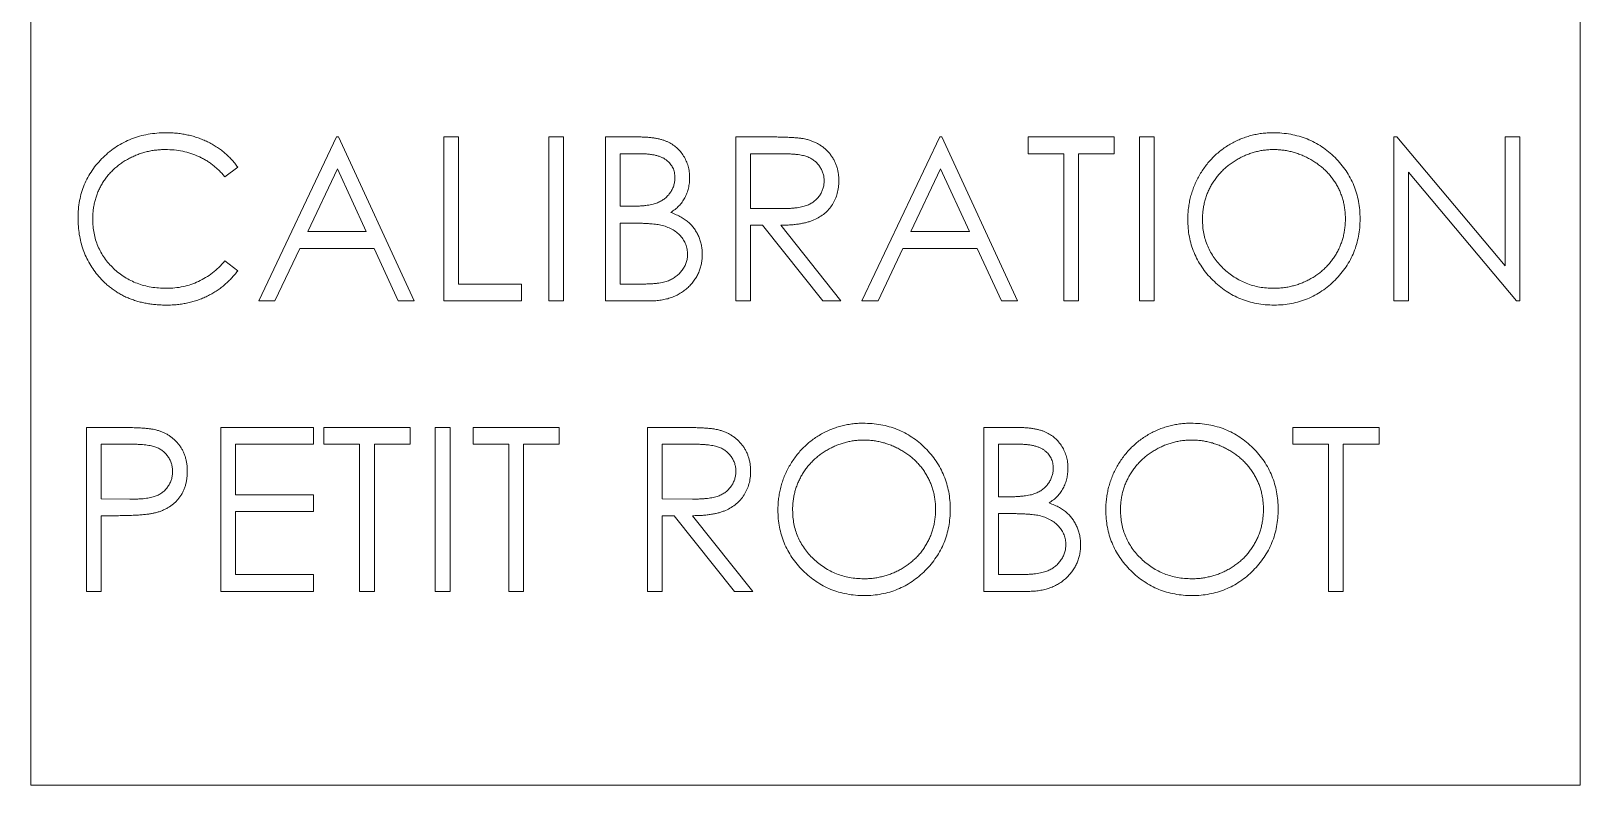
# Model space of a CAD drawing. Header units: millimetres. Extents: x 0 to 90, y -7.7 to 87.3.
# Drawn here: x 0 to 90, y -7.7 to 36.1 of the extents above; entities that cross this region are included whole.
import ezdxf

# ---------------------------------------------------------------- set-up
doc = ezdxf.new("R2010")
doc.units = ezdxf.units.MM

msp = doc.modelspace()

# ---------------------------------------------------------------- linework, layer by layer
at = {"color": 7, "linetype": 'Continuous', "lineweight": 15}
for p, q in [((90, -7.67), (90, 87.33)), ((0, 52.33), (0, -7.67)), ((13.235, 20.455), (17.753, 29.98)), ((17.753, 29.98), (17.875, 29.98)), ((17.875, 29.98), (22.271, 20.455)), ((23.981, 20.455), (23.981, 29.98)), ((23.981, 29.98), (24.836, 29.98)), ((24.836, 29.98), (24.836, 21.432)), ((30.087, 29.98), (30.941, 29.98)), ((30.087, 20.455), (30.087, 29.98)), ((30.941, 29.98), (30.941, 20.455)), ((33.384, 29.98), (35.242, 29.98)), ((33.384, 20.455), (33.384, 29.98)), ((40.955, 29.98), (42.861, 29.98)), ((40.955, 20.455), (40.955, 29.98)), ((48.282, 20.455), (52.8, 29.98)), ((52.8, 29.98), (52.922, 29.98)), ((52.922, 29.98), (57.318, 20.455)), ((57.929, 29.98), (62.936, 29.98)), ((57.929, 29.003), (57.929, 29.98)), ((62.936, 29.98), (62.936, 29.003)), ((64.401, 29.98), (65.256, 29.98)), ((64.401, 20.455), (64.401, 29.98)), ((65.256, 29.98), (65.256, 20.455)), ((79.177, 29.98), (79.356, 29.98)), ((79.177, 20.455), (79.177, 29.98)), ((79.356, 29.98), (85.649, 22.483)), ((85.649, 29.98), (86.504, 29.98)), ((85.649, 22.483), (85.649, 29.98)), ((86.504, 29.98), (86.504, 20.455)), ((34.238, 29.003), (34.238, 25.95)), ((35.399, 29.003), (34.238, 29.003)), ((41.81, 29.003), (41.81, 25.828)), ((43.596, 29.003), (41.81, 29.003)), ((60.005, 29.003), (57.929, 29.003)), ((60.005, 20.455), (60.005, 29.003)), ((60.86, 29.003), (60.86, 20.455)), ((62.936, 29.003), (60.86, 29.003)), ((12.013, 28.232), (11.266, 27.66)), ((17.804, 28.123), (16.08, 24.485)), ((19.483, 24.485), (17.804, 28.123)), ((52.852, 28.123), (51.127, 24.485)), ((54.531, 24.485), (52.852, 28.123)), ((86.309, 20.455), (80.032, 27.935)), ((80.032, 27.935), (80.032, 20.455)), ((34.238, 25.95), (34.813, 25.95)), ((41.81, 25.828), (43.554, 25.815)), ((16.08, 24.485), (19.483, 24.485)), ((34.238, 24.973), (34.238, 21.432)), ((34.805, 24.973), (34.238, 24.973)), ((41.81, 24.851), (41.81, 20.455)), ((42.504, 24.851), (41.81, 24.851)), ((46.004, 20.455), (42.504, 24.851)), ((43.561, 24.851), (47.061, 20.455)), ((51.127, 24.485), (54.531, 24.485)), ((15.616, 23.508), (14.168, 20.455)), ((19.934, 23.508), (15.616, 23.508)), ((21.342, 20.455), (19.934, 23.508)), ((50.663, 23.508), (49.215, 20.455)), ((54.981, 23.508), (50.663, 23.508)), ((56.389, 20.455), (54.981, 23.508)), ((11.266, 22.775), (12.013, 22.209)), ((24.836, 21.432), (28.499, 21.432)), ((28.499, 21.432), (28.499, 20.455)), ((34.238, 21.432), (35.456, 21.432)), ((14.168, 20.455), (13.235, 20.455)), ((22.271, 20.455), (21.342, 20.455)), ((28.499, 20.455), (23.981, 20.455)), ((30.941, 20.455), (30.087, 20.455)), ((35.96, 20.455), (33.384, 20.455)), ((41.81, 20.455), (40.955, 20.455)), ((47.061, 20.455), (46.004, 20.455)), ((49.215, 20.455), (48.282, 20.455)), ((57.318, 20.455), (56.389, 20.455)), ((60.86, 20.455), (60.005, 20.455)), ((65.256, 20.455), (64.401, 20.455)), ((80.032, 20.455), (79.177, 20.455)), ((86.504, 20.455), (86.309, 20.455)), ((3.221, 13.105), (5.089, 13.105)), ((3.221, 3.58), (3.221, 13.105)), ((11.037, 13.105), (16.41, 13.105)), ((11.037, 3.58), (11.037, 13.105)), ((16.41, 13.105), (16.41, 12.128)), ((17.02, 13.105), (22.027, 13.105)), ((17.02, 12.128), (17.02, 13.105)), ((22.027, 13.105), (22.027, 12.128)), ((23.492, 13.105), (24.347, 13.105)), ((23.492, 3.58), (23.492, 13.105)), ((24.347, 13.105), (24.347, 3.58)), ((25.69, 13.105), (30.697, 13.105)), ((25.69, 12.128), (25.69, 13.105)), ((30.697, 13.105), (30.697, 12.128)), ((35.826, 13.105), (37.732, 13.105)), ((35.826, 3.58), (35.826, 13.105)), ((55.364, 13.105), (57.223, 13.105)), ((55.364, 3.58), (55.364, 13.105)), ((73.315, 13.105), (78.322, 13.105)), ((73.315, 12.128), (73.315, 13.105)), ((78.322, 13.105), (78.322, 12.128)), ((4.076, 12.128), (4.076, 8.953)), ((5.818, 12.128), (4.076, 12.128)), ((11.891, 12.128), (11.891, 9.197)), ((16.41, 12.128), (11.891, 12.128)), ((19.096, 12.128), (17.02, 12.128)), ((19.096, 3.58), (19.096, 12.128)), ((19.951, 12.128), (19.951, 3.58)), ((22.027, 12.128), (19.951, 12.128)), ((27.766, 12.128), (25.69, 12.128)), ((27.766, 3.58), (27.766, 12.128)), ((28.621, 12.128), (28.621, 3.58)), ((30.697, 12.128), (28.621, 12.128)), ((38.467, 12.128), (36.681, 12.128)), ((36.681, 12.128), (36.681, 8.953)), ((57.379, 12.128), (56.219, 12.128)), ((56.219, 12.128), (56.219, 9.075)), ((75.391, 12.128), (73.315, 12.128)), ((75.391, 3.58), (75.391, 12.128)), ((76.246, 12.128), (76.246, 3.58)), ((78.322, 12.128), (76.246, 12.128)), ((11.891, 9.197), (16.41, 9.197)), ((16.41, 9.197), (16.41, 8.22)), ((56.219, 9.075), (56.794, 9.075)), ((4.076, 8.953), (5.744, 8.932)), ((11.891, 8.22), (11.891, 4.557)), ((16.41, 8.22), (11.891, 8.22)), ((36.681, 8.953), (38.425, 8.94)), ((4.076, 7.976), (4.076, 3.58)), ((4.757, 7.976), (4.076, 7.976)), ((36.681, 7.976), (36.681, 3.58)), ((37.375, 7.976), (36.681, 7.976)), ((40.875, 3.58), (37.375, 7.976)), ((38.432, 7.976), (41.932, 3.58)), ((56.219, 8.098), (56.219, 4.557)), ((56.786, 8.098), (56.219, 8.098)), ((11.891, 4.557), (16.41, 4.557)), ((16.41, 4.557), (16.41, 3.58)), ((56.219, 4.557), (57.437, 4.557)), ((4.076, 3.58), (3.221, 3.58)), ((16.41, 3.58), (11.037, 3.58)), ((19.951, 3.58), (19.096, 3.58)), ((24.347, 3.58), (23.492, 3.58)), ((28.621, 3.58), (27.766, 3.58)), ((36.681, 3.58), (35.826, 3.58)), ((41.932, 3.58), (40.875, 3.58)), ((57.94, 3.58), (55.364, 3.58)), ((76.246, 3.58), (75.391, 3.58)), ((0, -7.67), (90, -7.67))]:
    msp.add_line(p, q, dxfattribs=at)
for points, knots in [([(2.733, 25.273), (2.737, 25.444), (2.745, 25.781), (2.816, 26.276), (2.93, 26.75), (3.091, 27.202), (3.296, 27.635), (3.55, 28.046), (3.848, 28.436), (4.189, 28.801), (4.564, 29.135), (4.965, 29.428), (5.391, 29.672), (5.839, 29.876), (6.311, 30.033), (6.807, 30.143), (7.325, 30.211), (7.678, 30.22), (7.858, 30.224)], [0, 0, 0, 0, 0.064558, 0.127014, 0.187955, 0.248014, 0.307748, 0.368235, 0.42947, 0.492743, 0.556258, 0.618217, 0.679655, 0.741246, 0.803415, 0.866815, 0.932328, 1, 1, 1, 1]), ([(7.858, 30.224), (7.967, 30.223), (8.184, 30.22), (8.504, 30.195), (8.816, 30.153), (9.12, 30.095), (9.417, 30.024), (9.705, 29.931), (9.985, 29.825), (10.257, 29.703), (10.518, 29.565), (10.768, 29.414), (11.006, 29.25), (11.234, 29.074), (11.446, 28.883), (11.65, 28.681), (11.839, 28.463), (11.955, 28.309), (12.013, 28.232)], [0, 0, 0, 0, 0.068548, 0.135683, 0.201215, 0.265682, 0.329267, 0.392395, 0.45507, 0.517127, 0.57879, 0.63974, 0.700192, 0.759806, 0.819628, 0.879355, 0.939512, 1, 1, 1, 1]), ([(35.242, 29.98), (35.333, 29.98), (35.509, 29.979), (35.766, 29.964), (36.006, 29.945), (36.23, 29.914), (36.438, 29.876), (36.63, 29.831), (36.805, 29.776), (37.015, 29.689), (37.255, 29.561), (37.514, 29.37), (37.735, 29.138), (37.926, 28.875), (38.078, 28.586), (38.188, 28.278), (38.258, 27.954), (38.265, 27.732), (38.268, 27.62)], [0, 0, 0, 0, 0.062594, 0.121323, 0.17668, 0.228365, 0.276868, 0.321879, 0.364099, 0.403356, 0.477968, 0.550535, 0.623584, 0.698175, 0.773354, 0.847281, 0.922818, 1, 1, 1, 1]), ([(42.861, 29.98), (42.988, 29.98), (43.232, 29.979), (43.582, 29.974), (43.9, 29.961), (44.186, 29.95), (44.44, 29.93), (44.662, 29.91), (44.852, 29.885), (44.967, 29.861), (45.019, 29.85)], [0, 0, 0, 0, 0.1762578, 0.3384344, 0.4848221, 0.6171576, 0.7346984, 0.8373852, 0.9263724, 1, 1, 1, 1]), ([(45.019, 29.85), (45.089, 29.833), (45.227, 29.799), (45.425, 29.727), (45.614, 29.644), (45.793, 29.546), (45.961, 29.433), (46.12, 29.306), (46.27, 29.167), (46.406, 29.012), (46.533, 28.849), (46.641, 28.673), (46.734, 28.489), (46.808, 28.295), (46.867, 28.093), (46.909, 27.881), (46.935, 27.66), (46.937, 27.509), (46.938, 27.433)], [0, 0, 0, 0, 0.064217, 0.127064, 0.188745, 0.249132, 0.309453, 0.369827, 0.43065, 0.492352, 0.554072, 0.61569, 0.676798, 0.738439, 0.801317, 0.865185, 0.931641, 1, 1, 1, 1]), ([(67.21, 25.176), (67.211, 25.289), (67.214, 25.514), (67.249, 25.848), (67.299, 26.177), (67.372, 26.5), (67.466, 26.816), (67.578, 27.126), (67.715, 27.429), (67.869, 27.725), (68.041, 28.009), (68.231, 28.279), (68.433, 28.534), (68.653, 28.77), (68.886, 28.993), (69.135, 29.199), (69.399, 29.391), (69.677, 29.563), (69.965, 29.719), (70.261, 29.853), (70.562, 29.968), (70.87, 30.061), (71.183, 30.135), (71.502, 30.185), (71.826, 30.22), (72.045, 30.223), (72.155, 30.224)], [0, 0, 0, 0, 0.043209, 0.085873, 0.12812, 0.170152, 0.211918, 0.253753, 0.296006, 0.338443, 0.381015, 0.42282, 0.464089, 0.505126, 0.545975, 0.586985, 0.628339, 0.670084, 0.711992, 0.753039, 0.794049, 0.834886, 0.875498, 0.916547, 0.958004, 1, 1, 1, 1]), ([(72.155, 30.224), (72.332, 30.22), (72.678, 30.211), (73.187, 30.144), (73.673, 30.028), (74.14, 29.873), (74.582, 29.666), (75.003, 29.417), (75.402, 29.122), (75.772, 28.783), (76.112, 28.415), (76.41, 28.022), (76.661, 27.606), (76.867, 27.169), (77.028, 26.712), (77.139, 26.233), (77.211, 25.734), (77.219, 25.394), (77.223, 25.221)], [0, 0, 0, 0, 0.06657, 0.130749, 0.193413, 0.254989, 0.316114, 0.377262, 0.439401, 0.502971, 0.566525, 0.628231, 0.689091, 0.749345, 0.81017, 0.87161, 0.934869, 1, 1, 1, 1]), ([(7.804, 29.247), (7.709, 29.246), (7.519, 29.244), (7.237, 29.215), (6.96, 29.175), (6.689, 29.114), (6.423, 29.038), (6.161, 28.947), (5.908, 28.835), (5.658, 28.71), (5.42, 28.57), (5.194, 28.417), (4.981, 28.252), (4.782, 28.076), (4.597, 27.89), (4.426, 27.69), (4.27, 27.478), (4.127, 27.257), (3.998, 27.027), (3.891, 26.787), (3.796, 26.542), (3.72, 26.288), (3.66, 26.028), (3.619, 25.761), (3.591, 25.487), (3.589, 25.302), (3.587, 25.208)], [0, 0, 0, 0, 0.043955, 0.087502, 0.130463, 0.172752, 0.215403, 0.25765, 0.300153, 0.343121, 0.385925, 0.427686, 0.468818, 0.509492, 0.549883, 0.58998, 0.630405, 0.670869, 0.711384, 0.751627, 0.791776, 0.832459, 0.873319, 0.914543, 0.956924, 1, 1, 1, 1]), ([(11.266, 27.66), (11.212, 27.723), (11.106, 27.85), (10.936, 28.027), (10.758, 28.193), (10.573, 28.349), (10.378, 28.489), (10.177, 28.62), (9.967, 28.738), (9.676, 28.881), (9.296, 29.03), (8.818, 29.155), (8.318, 29.234), (7.978, 29.243), (7.804, 29.247)], [0, 0, 0, 0, 0.063163, 0.125475, 0.187121, 0.248294, 0.309295, 0.36985, 0.430973, 0.492456, 0.616148, 0.740844, 0.868183, 1, 1, 1, 1]), ([(37.413, 27.603), (37.412, 27.655), (37.409, 27.759), (37.386, 27.91), (37.347, 28.053), (37.297, 28.188), (37.227, 28.311), (37.144, 28.428), (37.044, 28.534), (36.931, 28.633), (36.8, 28.721), (36.652, 28.798), (36.486, 28.86), (36.303, 28.914), (36.102, 28.952), (35.883, 28.984), (35.647, 29), (35.483, 29.002), (35.399, 29.003)], [0, 0, 0, 0, 0.057003, 0.111818, 0.164402, 0.21587, 0.266841, 0.317479, 0.369902, 0.4234, 0.479718, 0.539241, 0.602431, 0.67103, 0.744485, 0.823454, 0.90874, 1, 1, 1, 1]), ([(46.084, 27.435), (46.08, 27.511), (46.074, 27.663), (46.021, 27.885), (45.931, 28.095), (45.811, 28.291), (45.664, 28.47), (45.492, 28.622), (45.299, 28.748), (45.118, 28.829), (44.957, 28.878), (44.817, 28.913), (44.659, 28.94), (44.482, 28.963), (44.287, 28.982), (44.072, 28.995), (43.84, 29.003), (43.679, 29.003), (43.596, 29.003)], [0, 0, 0, 0, 0.068814, 0.136365, 0.204019, 0.273064, 0.342913, 0.410965, 0.479169, 0.549308, 0.587652, 0.630647, 0.678879, 0.731934, 0.791111, 0.855283, 0.925086, 1, 1, 1, 1]), ([(72.197, 29.247), (72.107, 29.246), (71.927, 29.244), (71.659, 29.215), (71.396, 29.174), (71.135, 29.115), (70.879, 29.035), (70.625, 28.943), (70.376, 28.831), (70.132, 28.704), (69.896, 28.564), (69.672, 28.409), (69.462, 28.243), (69.265, 28.065), (69.081, 27.875), (68.908, 27.675), (68.753, 27.46), (68.61, 27.236), (68.482, 27.003), (68.368, 26.763), (68.275, 26.514), (68.199, 26.259), (68.137, 25.999), (68.097, 25.732), (68.068, 25.458), (68.065, 25.273), (68.064, 25.179)], [0, 0, 0, 0, 0.042023, 0.083645, 0.124984, 0.166247, 0.207702, 0.249631, 0.291742, 0.334743, 0.37746, 0.419556, 0.461044, 0.502096, 0.542891, 0.583801, 0.624864, 0.666225, 0.707399, 0.748557, 0.789655, 0.83074, 0.87207, 0.913993, 0.956498, 1, 1, 1, 1]), ([(76.368, 25.223), (76.367, 25.316), (76.365, 25.499), (76.336, 25.769), (76.295, 26.034), (76.236, 26.292), (76.16, 26.542), (76.066, 26.786), (75.955, 27.023), (75.827, 27.253), (75.684, 27.474), (75.528, 27.685), (75.355, 27.883), (75.172, 28.071), (74.972, 28.247), (74.759, 28.41), (74.533, 28.564), (74.293, 28.704), (74.046, 28.832), (73.793, 28.942), (73.536, 29.036), (73.276, 29.115), (73.011, 29.174), (72.743, 29.215), (72.471, 29.244), (72.289, 29.246), (72.197, 29.247)], [0, 0, 0, 0, 0.042915, 0.08513, 0.126473, 0.167453, 0.207976, 0.248249, 0.28875, 0.32967, 0.370537, 0.411129, 0.451819, 0.492406, 0.533486, 0.575263, 0.617441, 0.660672, 0.70394, 0.746868, 0.789079, 0.831104, 0.873238, 0.915166, 0.957381, 1, 1, 1, 1]), ([(34.813, 25.95), (34.897, 25.951), (35.059, 25.953), (35.294, 25.959), (35.512, 25.976), (35.713, 25.993), (35.896, 26.021), (36.061, 26.053), (36.211, 26.088), (36.384, 26.146), (36.58, 26.233), (36.789, 26.368), (36.974, 26.528), (37.129, 26.713), (37.257, 26.917), (37.345, 27.136), (37.405, 27.365), (37.411, 27.523), (37.413, 27.603)], [0, 0, 0, 0, 0.072301, 0.1397, 0.202289, 0.2606, 0.31319, 0.361739, 0.405706, 0.44554, 0.518832, 0.589778, 0.658867, 0.72843, 0.797283, 0.864815, 0.931364, 1, 1, 1, 1]), ([(38.268, 27.62), (38.265, 27.515), (38.259, 27.308), (38.204, 27.006), (38.116, 26.718), (37.994, 26.446), (37.836, 26.195), (37.649, 25.964), (37.423, 25.763), (37.253, 25.651), (37.167, 25.593)], [0, 0, 0, 0, 0.130569, 0.256581, 0.380552, 0.503623, 0.625739, 0.747549, 0.871766, 1, 1, 1, 1]), ([(43.554, 25.815), (43.635, 25.815), (43.793, 25.815), (44.021, 25.826), (44.234, 25.838), (44.43, 25.857), (44.609, 25.881), (44.772, 25.912), (44.919, 25.947), (45.09, 26.002), (45.282, 26.089), (45.489, 26.216), (45.666, 26.375), (45.816, 26.558), (45.936, 26.758), (46.02, 26.974), (46.074, 27.201), (46.08, 27.356), (46.084, 27.435)], [0, 0, 0, 0, 0.0716681, 0.1389133, 0.2011846, 0.2591244, 0.312255, 0.3606815, 0.4050861, 0.4451017, 0.5187778, 0.5894616, 0.6584622, 0.7272832, 0.7963225, 0.8631749, 0.9309494, 1, 1, 1, 1]), ([(46.938, 27.433), (46.934, 27.306), (46.927, 27.058), (46.854, 26.699), (46.735, 26.364), (46.571, 26.053), (46.362, 25.773), (46.11, 25.527), (45.817, 25.321), (45.543, 25.178), (45.302, 25.087), (45.103, 25.022), (44.886, 24.973), (44.654, 24.928), (44.404, 24.895), (44.138, 24.87), (43.855, 24.855), (43.661, 24.852), (43.561, 24.851)], [0, 0, 0, 0, 0.07878, 0.153721, 0.226714, 0.299191, 0.37119, 0.443006, 0.516689, 0.593217, 0.633873, 0.676989, 0.7229, 0.771959, 0.824211, 0.879379, 0.937948, 1, 1, 1, 1]), ([(3.94, 21.877), (3.844, 21.995), (3.652, 22.231), (3.407, 22.612), (3.197, 23.011), (3.027, 23.428), (2.895, 23.864), (2.803, 24.318), (2.743, 24.789), (2.736, 25.11), (2.733, 25.273)], [0, 0, 0, 0, 0.124329, 0.247156, 0.36878, 0.490734, 0.613614, 0.738958, 0.867311, 1, 1, 1, 1]), ([(3.587, 25.208), (3.591, 25.067), (3.598, 24.791), (3.658, 24.386), (3.749, 23.998), (3.886, 23.63), (4.054, 23.276), (4.267, 22.943), (4.514, 22.627), (4.797, 22.333), (5.109, 22.065), (5.443, 21.829), (5.799, 21.632), (6.173, 21.468), (6.567, 21.342), (6.982, 21.254), (7.416, 21.196), (7.713, 21.191), (7.863, 21.188)], [0, 0, 0, 0, 0.064323, 0.12629, 0.186726, 0.246146, 0.305576, 0.365429, 0.426326, 0.48884, 0.551725, 0.613919, 0.675484, 0.737334, 0.800229, 0.864502, 0.931041, 1, 1, 1, 1]), ([(37.167, 25.593), (37.276, 25.552), (37.483, 25.472), (37.767, 25.332), (38.013, 25.179), (38.221, 25.012), (38.399, 24.832), (38.554, 24.637), (38.686, 24.423), (38.8, 24.193), (38.888, 23.95), (38.955, 23.695), (38.993, 23.43), (38.998, 23.25), (39.001, 23.159)], [0, 0, 0, 0, 0.1060575, 0.2029143, 0.2903002, 0.3702226, 0.4463837, 0.5213969, 0.5982911, 0.6761425, 0.7555287, 0.8348872, 0.916646, 1, 1, 1, 1]), ([(72.197, 21.188), (72.291, 21.189), (72.478, 21.192), (72.756, 21.217), (73.029, 21.259), (73.296, 21.319), (73.558, 21.393), (73.815, 21.482), (74.065, 21.593), (74.311, 21.715), (74.546, 21.854), (74.77, 22.004), (74.978, 22.17), (75.175, 22.345), (75.36, 22.533), (75.529, 22.733), (75.684, 22.947), (75.827, 23.171), (75.955, 23.405), (76.066, 23.646), (76.16, 23.893), (76.236, 24.147), (76.295, 24.407), (76.336, 24.673), (76.365, 24.946), (76.367, 25.13), (76.368, 25.223)], [0, 0, 0, 0, 0.043633, 0.086538, 0.129177, 0.171436, 0.213416, 0.255266, 0.297369, 0.339941, 0.382347, 0.423953, 0.464871, 0.505572, 0.546003, 0.586568, 0.627065, 0.668271, 0.709549, 0.750428, 0.791096, 0.832027, 0.873136, 0.914611, 0.956956, 1, 1, 1, 1]), ([(77.223, 25.221), (77.219, 25.05), (77.211, 24.712), (77.139, 24.217), (77.028, 23.74), (76.868, 23.284), (76.663, 22.847), (76.411, 22.43), (76.114, 22.034), (75.776, 21.663), (75.408, 21.323), (75.013, 21.027), (74.599, 20.772), (74.163, 20.568), (73.71, 20.406), (73.234, 20.295), (72.74, 20.223), (72.403, 20.215), (72.232, 20.211)], [0, 0, 0, 0, 0.065227, 0.128569, 0.19032, 0.251378, 0.312388, 0.373789, 0.436431, 0.500567, 0.564687, 0.627136, 0.688455, 0.749246, 0.810155, 0.871671, 0.934773, 1, 1, 1, 1]), ([(36.587, 24.861), (36.541, 24.87), (36.44, 24.891), (36.277, 24.912), (36.09, 24.931), (35.879, 24.945), (35.644, 24.96), (35.385, 24.966), (35.103, 24.973), (34.907, 24.973), (34.805, 24.973)], [0, 0, 0, 0, 0.079306, 0.171953, 0.277057, 0.394731, 0.526177, 0.671345, 0.829285, 1, 1, 1, 1]), ([(38.146, 23.159), (38.145, 23.209), (38.144, 23.309), (38.121, 23.456), (38.089, 23.598), (38.046, 23.736), (37.985, 23.867), (37.913, 23.994), (37.829, 24.117), (37.697, 24.273), (37.507, 24.452), (37.235, 24.628), (36.927, 24.77), (36.703, 24.83), (36.587, 24.861)], [0, 0, 0, 0, 0.060287, 0.119602, 0.177503, 0.235143, 0.292133, 0.350871, 0.410098, 0.470732, 0.594829, 0.722579, 0.856691, 1, 1, 1, 1]), ([(72.232, 20.211), (72.059, 20.215), (71.719, 20.223), (71.219, 20.295), (70.74, 20.406), (70.281, 20.565), (69.843, 20.771), (69.426, 21.022), (69.029, 21.32), (68.658, 21.658), (68.319, 22.025), (68.023, 22.42), (67.772, 22.832), (67.567, 23.265), (67.405, 23.715), (67.294, 24.185), (67.222, 24.674), (67.214, 25.007), (67.21, 25.176)], [0, 0, 0, 0, 0.065819, 0.129747, 0.192072, 0.253459, 0.31457, 0.37628, 0.439026, 0.503267, 0.567493, 0.629705, 0.691, 0.751452, 0.812004, 0.87315, 0.935635, 1, 1, 1, 1]), ([(68.064, 25.179), (68.068, 25.042), (68.075, 24.771), (68.134, 24.374), (68.227, 23.993), (68.362, 23.629), (68.532, 23.28), (68.742, 22.948), (68.99, 22.634), (69.272, 22.339), (69.58, 22.07), (69.908, 21.834), (70.251, 21.634), (70.61, 21.472), (70.984, 21.343), (71.375, 21.254), (71.781, 21.196), (72.057, 21.191), (72.197, 21.188)], [0, 0, 0, 0, 0.064504, 0.126899, 0.187747, 0.24815, 0.308586, 0.369583, 0.431827, 0.49618, 0.560668, 0.623504, 0.68526, 0.746537, 0.808327, 0.870486, 0.934317, 1, 1, 1, 1]), ([(7.863, 21.188), (8.03, 21.192), (8.357, 21.201), (8.837, 21.278), (9.296, 21.402), (9.735, 21.576), (10.153, 21.802), (10.549, 22.076), (10.925, 22.401), (11.15, 22.649), (11.266, 22.775)], [0, 0, 0, 0, 0.1285152, 0.2529486, 0.3747547, 0.4959398, 0.6171806, 0.7409095, 0.8678111, 1, 1, 1, 1]), ([(35.456, 21.432), (35.543, 21.433), (35.711, 21.435), (35.953, 21.442), (36.178, 21.457), (36.384, 21.48), (36.574, 21.506), (36.744, 21.54), (36.897, 21.579), (37.075, 21.64), (37.275, 21.734), (37.491, 21.877), (37.682, 22.046), (37.845, 22.243), (37.978, 22.456), (38.075, 22.682), (38.135, 22.918), (38.143, 23.078), (38.146, 23.159)], [0, 0, 0, 0, 0.072502, 0.139739, 0.201795, 0.259822, 0.312206, 0.360773, 0.40454, 0.443698, 0.516841, 0.587874, 0.657965, 0.728969, 0.799308, 0.866636, 0.933116, 1, 1, 1, 1]), ([(39.001, 23.159), (38.998, 23.066), (38.993, 22.883), (38.954, 22.614), (38.889, 22.357), (38.799, 22.111), (38.682, 21.875), (38.539, 21.649), (38.368, 21.437), (38.178, 21.235), (37.962, 21.053), (37.729, 20.891), (37.477, 20.757), (37.208, 20.646), (36.921, 20.56), (36.616, 20.5), (36.294, 20.46), (36.073, 20.457), (35.96, 20.455)], [0, 0, 0, 0, 0.06116, 0.120335, 0.17818, 0.235235, 0.292683, 0.351186, 0.410457, 0.47172, 0.533761, 0.595739, 0.657888, 0.721295, 0.786823, 0.854686, 0.925478, 1, 1, 1, 1]), ([(7.869, 20.211), (7.767, 20.212), (7.564, 20.213), (7.265, 20.236), (6.974, 20.267), (6.691, 20.314), (6.416, 20.369), (6.151, 20.443), (5.892, 20.527), (5.642, 20.624), (5.4, 20.735), (5.166, 20.859), (4.941, 20.997), (4.723, 21.145), (4.514, 21.308), (4.314, 21.484), (4.12, 21.673), (4.001, 21.808), (3.94, 21.877)], [0, 0, 0, 0, 0.069663, 0.13775, 0.203917, 0.26878, 0.332414, 0.394754, 0.45618, 0.516996, 0.577396, 0.637198, 0.696999, 0.756756, 0.816554, 0.876948, 0.938132, 1, 1, 1, 1]), ([(12.013, 22.209), (11.953, 22.131), (11.833, 21.976), (11.639, 21.757), (11.434, 21.552), (11.217, 21.361), (10.991, 21.181), (10.751, 21.017), (10.501, 20.867), (10.242, 20.729), (9.973, 20.606), (9.695, 20.502), (9.41, 20.412), (9.117, 20.338), (8.816, 20.28), (8.507, 20.241), (8.191, 20.214), (7.977, 20.212), (7.869, 20.211)], [0, 0, 0, 0, 0.061674, 0.123053, 0.183475, 0.243727, 0.304279, 0.364863, 0.425946, 0.487391, 0.54922, 0.611144, 0.673529, 0.736961, 0.800785, 0.866013, 0.932101, 1, 1, 1, 1]), ([(5.089, 13.105), (5.218, 13.105), (5.464, 13.105), (5.817, 13.096), (6.137, 13.085), (6.425, 13.07), (6.68, 13.052), (6.902, 13.027), (7.093, 13.001), (7.207, 12.974), (7.259, 12.962)], [0, 0, 0, 0, 0.176956, 0.339055, 0.486318, 0.618781, 0.735619, 0.838742, 0.926457, 1, 1, 1, 1]), ([(7.259, 12.962), (7.324, 12.944), (7.455, 12.908), (7.642, 12.837), (7.82, 12.752), (7.99, 12.656), (8.15, 12.544), (8.301, 12.42), (8.442, 12.282), (8.574, 12.131), (8.694, 11.97), (8.798, 11.797), (8.885, 11.614), (8.959, 11.421), (9.013, 11.217), (9.053, 11.004), (9.079, 10.78), (9.081, 10.628), (9.083, 10.55)], [0, 0, 0, 0, 0.062481, 0.12349, 0.183411, 0.243153, 0.302127, 0.36171, 0.421842, 0.482932, 0.544552, 0.605681, 0.66768, 0.729984, 0.794551, 0.860346, 0.928907, 1, 1, 1, 1]), ([(37.732, 13.105), (37.859, 13.105), (38.104, 13.104), (38.453, 13.099), (38.771, 13.086), (39.057, 13.075), (39.311, 13.055), (39.533, 13.035), (39.723, 13.01), (39.838, 12.986), (39.89, 12.975)], [0, 0, 0, 0, 0.176258, 0.338434, 0.484822, 0.617158, 0.734698, 0.837385, 0.926372, 1, 1, 1, 1]), ([(39.89, 12.975), (39.96, 12.958), (40.098, 12.924), (40.296, 12.852), (40.485, 12.769), (40.664, 12.671), (40.832, 12.558), (40.991, 12.431), (41.141, 12.292), (41.277, 12.137), (41.405, 11.974), (41.512, 11.798), (41.605, 11.614), (41.679, 11.42), (41.739, 11.218), (41.781, 11.006), (41.806, 10.785), (41.808, 10.634), (41.81, 10.558)], [0, 0, 0, 0, 0.064217, 0.127064, 0.188745, 0.249132, 0.309453, 0.369827, 0.43065, 0.492352, 0.554072, 0.61569, 0.676798, 0.738439, 0.801317, 0.865185, 0.931641, 1, 1, 1, 1]), ([(43.397, 8.301), (43.399, 8.414), (43.401, 8.639), (43.436, 8.973), (43.487, 9.302), (43.559, 9.625), (43.654, 9.941), (43.766, 10.251), (43.902, 10.554), (44.056, 10.85), (44.228, 11.134), (44.419, 11.404), (44.62, 11.659), (44.841, 11.895), (45.074, 12.118), (45.323, 12.324), (45.586, 12.516), (45.865, 12.688), (46.152, 12.844), (46.449, 12.978), (46.75, 13.093), (47.057, 13.186), (47.37, 13.26), (47.689, 13.31), (48.014, 13.345), (48.233, 13.348), (48.343, 13.349)], [0, 0, 0, 0, 0.043209, 0.085873, 0.12812, 0.170152, 0.211918, 0.253753, 0.296006, 0.338443, 0.381015, 0.42282, 0.464089, 0.505126, 0.545975, 0.586985, 0.628339, 0.670084, 0.711992, 0.753039, 0.794049, 0.834886, 0.875498, 0.916547, 0.958004, 1, 1, 1, 1]), ([(48.343, 13.349), (48.519, 13.345), (48.866, 13.336), (49.375, 13.269), (49.861, 13.153), (50.328, 12.998), (50.77, 12.791), (51.191, 12.542), (51.589, 12.247), (51.96, 11.908), (52.299, 11.54), (52.598, 11.147), (52.848, 10.731), (53.054, 10.294), (53.216, 9.837), (53.327, 9.358), (53.398, 8.859), (53.406, 8.519), (53.411, 8.346)], [0, 0, 0, 0, 0.06657, 0.130749, 0.193413, 0.254989, 0.316114, 0.377262, 0.439401, 0.502971, 0.566525, 0.628231, 0.689091, 0.749345, 0.81017, 0.87161, 0.934869, 1, 1, 1, 1]), ([(57.223, 13.105), (57.314, 13.105), (57.49, 13.104), (57.747, 13.089), (57.987, 13.07), (58.211, 13.039), (58.418, 13.001), (58.61, 12.956), (58.786, 12.901), (58.996, 12.814), (59.235, 12.686), (59.494, 12.495), (59.716, 12.263), (59.907, 12), (60.059, 11.711), (60.169, 11.403), (60.238, 11.079), (60.245, 10.857), (60.249, 10.745)], [0, 0, 0, 0, 0.062594, 0.121323, 0.17668, 0.228365, 0.276868, 0.321879, 0.364099, 0.403356, 0.477968, 0.550535, 0.623584, 0.698175, 0.773354, 0.847281, 0.922818, 1, 1, 1, 1]), ([(62.447, 8.301), (62.449, 8.414), (62.451, 8.639), (62.486, 8.973), (62.537, 9.302), (62.609, 9.625), (62.704, 9.941), (62.816, 10.251), (62.952, 10.554), (63.106, 10.85), (63.278, 11.134), (63.469, 11.404), (63.67, 11.659), (63.891, 11.895), (64.124, 12.118), (64.373, 12.324), (64.636, 12.516), (64.915, 12.688), (65.202, 12.844), (65.499, 12.978), (65.8, 13.093), (66.107, 13.186), (66.42, 13.26), (66.739, 13.31), (67.064, 13.345), (67.283, 13.348), (67.393, 13.349)], [0, 0, 0, 0, 0.043209, 0.085873, 0.12812, 0.170152, 0.211918, 0.253753, 0.296006, 0.338443, 0.381015, 0.42282, 0.464089, 0.505126, 0.545975, 0.586985, 0.628339, 0.670084, 0.711992, 0.753039, 0.794049, 0.834886, 0.875498, 0.916547, 0.958004, 1, 1, 1, 1]), ([(67.393, 13.349), (67.569, 13.345), (67.916, 13.336), (68.425, 13.269), (68.911, 13.153), (69.378, 12.998), (69.82, 12.791), (70.241, 12.542), (70.639, 12.247), (71.01, 11.908), (71.349, 11.54), (71.648, 11.147), (71.898, 10.731), (72.104, 10.294), (72.266, 9.837), (72.377, 9.358), (72.448, 8.859), (72.456, 8.519), (72.461, 8.346)], [0, 0, 0, 0, 0.06657, 0.130749, 0.193413, 0.254989, 0.316114, 0.377262, 0.439401, 0.502971, 0.566525, 0.628231, 0.689091, 0.749345, 0.81017, 0.87161, 0.934869, 1, 1, 1, 1]), ([(8.228, 10.546), (8.224, 10.623), (8.218, 10.775), (8.167, 10.998), (8.082, 11.211), (7.963, 11.41), (7.82, 11.59), (7.653, 11.746), (7.463, 11.872), (7.287, 11.953), (7.13, 12.003), (6.994, 12.038), (6.84, 12.065), (6.669, 12.088), (6.481, 12.107), (6.275, 12.12), (6.053, 12.128), (5.898, 12.128), (5.818, 12.128)], [0, 0, 0, 0, 0.070044, 0.139238, 0.208197, 0.279173, 0.349987, 0.418354, 0.48761, 0.557411, 0.59533, 0.637964, 0.685913, 0.738185, 0.796103, 0.858517, 0.926658, 1, 1, 1, 1]), ([(40.955, 10.56), (40.952, 10.636), (40.945, 10.788), (40.892, 11.01), (40.803, 11.22), (40.682, 11.416), (40.535, 11.595), (40.363, 11.747), (40.17, 11.873), (39.989, 11.954), (39.828, 12.003), (39.688, 12.038), (39.53, 12.065), (39.353, 12.088), (39.158, 12.107), (38.943, 12.12), (38.711, 12.128), (38.55, 12.128), (38.467, 12.128)], [0, 0, 0, 0, 0.068814, 0.136365, 0.204019, 0.273064, 0.342913, 0.410965, 0.479169, 0.549308, 0.587652, 0.630647, 0.678879, 0.731934, 0.791111, 0.855283, 0.925086, 1, 1, 1, 1]), ([(48.385, 12.372), (48.294, 12.371), (48.114, 12.369), (47.847, 12.34), (47.583, 12.299), (47.323, 12.24), (47.067, 12.16), (46.813, 12.068), (46.564, 11.956), (46.32, 11.829), (46.083, 11.689), (45.86, 11.534), (45.649, 11.368), (45.452, 11.19), (45.269, 11), (45.096, 10.8), (44.94, 10.585), (44.797, 10.361), (44.669, 10.128), (44.556, 9.888), (44.463, 9.639), (44.387, 9.384), (44.324, 9.124), (44.284, 8.857), (44.255, 8.583), (44.253, 8.398), (44.252, 8.304)], [0, 0, 0, 0, 0.0420233, 0.0836449, 0.1249838, 0.1662475, 0.2077016, 0.2496311, 0.2917418, 0.3347429, 0.3774602, 0.4195563, 0.4610442, 0.5020963, 0.5428907, 0.5838008, 0.6248636, 0.6662247, 0.7073992, 0.7485567, 0.7896546, 0.8307397, 0.8720701, 0.9139934, 0.9564981, 1, 1, 1, 1]), ([(52.556, 8.348), (52.555, 8.441), (52.553, 8.624), (52.524, 8.894), (52.483, 9.159), (52.423, 9.417), (52.347, 9.667), (52.253, 9.911), (52.142, 10.148), (52.015, 10.378), (51.871, 10.599), (51.715, 10.81), (51.543, 11.008), (51.359, 11.196), (51.16, 11.372), (50.946, 11.535), (50.72, 11.689), (50.481, 11.829), (50.234, 11.957), (49.98, 12.067), (49.723, 12.161), (49.464, 12.24), (49.199, 12.299), (48.93, 12.34), (48.659, 12.369), (48.476, 12.371), (48.385, 12.372)], [0, 0, 0, 0, 0.042915, 0.08513, 0.126473, 0.167453, 0.207976, 0.248249, 0.28875, 0.32967, 0.370537, 0.411129, 0.451819, 0.492406, 0.533486, 0.575263, 0.617441, 0.660672, 0.70394, 0.746868, 0.789079, 0.831104, 0.873238, 0.915166, 0.957381, 1, 1, 1, 1]), ([(59.394, 10.728), (59.393, 10.78), (59.39, 10.884), (59.367, 11.035), (59.328, 11.178), (59.278, 11.313), (59.207, 11.436), (59.125, 11.553), (59.025, 11.659), (58.911, 11.758), (58.781, 11.846), (58.633, 11.923), (58.467, 11.985), (58.284, 12.039), (58.082, 12.077), (57.864, 12.109), (57.628, 12.125), (57.464, 12.127), (57.379, 12.128)], [0, 0, 0, 0, 0.057003, 0.111818, 0.164402, 0.21587, 0.266841, 0.317479, 0.369902, 0.4234, 0.479718, 0.539241, 0.602431, 0.67103, 0.744485, 0.823454, 0.90874, 1, 1, 1, 1]), ([(67.435, 12.372), (67.344, 12.371), (67.164, 12.369), (66.897, 12.34), (66.633, 12.299), (66.373, 12.24), (66.117, 12.16), (65.863, 12.068), (65.614, 11.956), (65.37, 11.829), (65.133, 11.689), (64.91, 11.534), (64.699, 11.368), (64.502, 11.19), (64.319, 11), (64.146, 10.8), (63.99, 10.585), (63.847, 10.361), (63.719, 10.128), (63.606, 9.888), (63.513, 9.639), (63.437, 9.384), (63.374, 9.124), (63.334, 8.857), (63.305, 8.583), (63.303, 8.398), (63.302, 8.304)], [0, 0, 0, 0, 0.042023, 0.083645, 0.124984, 0.166247, 0.207702, 0.249631, 0.291742, 0.334743, 0.37746, 0.419556, 0.461044, 0.502096, 0.542891, 0.583801, 0.624864, 0.666225, 0.707399, 0.748557, 0.789655, 0.83074, 0.87207, 0.913993, 0.956498, 1, 1, 1, 1]), ([(71.606, 8.348), (71.605, 8.441), (71.603, 8.624), (71.574, 8.894), (71.533, 9.159), (71.473, 9.417), (71.397, 9.667), (71.303, 9.911), (71.192, 10.148), (71.065, 10.378), (70.921, 10.599), (70.765, 10.81), (70.593, 11.008), (70.409, 11.196), (70.21, 11.372), (69.996, 11.535), (69.77, 11.689), (69.531, 11.829), (69.284, 11.957), (69.03, 12.067), (68.773, 12.161), (68.514, 12.24), (68.249, 12.299), (67.98, 12.34), (67.709, 12.369), (67.526, 12.371), (67.435, 12.372)], [0, 0, 0, 0, 0.0429151, 0.08513, 0.1264733, 0.167453, 0.2079763, 0.2482494, 0.28875, 0.3296699, 0.3705373, 0.4111286, 0.4518189, 0.4924059, 0.5334859, 0.5752631, 0.6174406, 0.6606717, 0.7039402, 0.7468675, 0.7890793, 0.831104, 0.873238, 0.9151658, 0.9573807, 1, 1, 1, 1]), ([(5.744, 8.932), (5.825, 8.932), (5.982, 8.932), (6.209, 8.943), (6.42, 8.955), (6.614, 8.974), (6.79, 9), (6.95, 9.026), (7.092, 9.064), (7.259, 9.115), (7.444, 9.201), (7.645, 9.328), (7.816, 9.488), (7.964, 9.669), (8.081, 9.87), (8.167, 10.085), (8.218, 10.312), (8.224, 10.468), (8.228, 10.546)], [0, 0, 0, 0, 0.0725384, 0.1400338, 0.2024957, 0.2605751, 0.3132283, 0.3615832, 0.4048784, 0.4441274, 0.5163997, 0.5865067, 0.6550854, 0.7243838, 0.7939735, 0.8616377, 0.9301109, 1, 1, 1, 1]), ([(9.083, 10.55), (9.082, 10.472), (9.079, 10.319), (9.052, 10.094), (9.016, 9.88), (8.96, 9.676), (8.887, 9.484), (8.802, 9.301), (8.698, 9.129), (8.579, 8.969), (8.447, 8.819), (8.302, 8.682), (8.145, 8.557), (7.976, 8.446), (7.794, 8.349), (7.601, 8.263), (7.396, 8.19), (7.254, 8.152), (7.182, 8.133)], [0, 0, 0, 0, 0.070119, 0.137192, 0.202016, 0.264631, 0.326117, 0.38601, 0.445812, 0.505298, 0.564633, 0.624283, 0.683902, 0.743953, 0.805388, 0.868388, 0.933084, 1, 1, 1, 1]), ([(38.425, 8.94), (38.506, 8.94), (38.664, 8.94), (38.892, 8.951), (39.105, 8.963), (39.301, 8.982), (39.481, 9.006), (39.644, 9.037), (39.79, 9.072), (39.962, 9.127), (40.153, 9.214), (40.36, 9.341), (40.537, 9.5), (40.687, 9.683), (40.807, 9.883), (40.892, 10.099), (40.945, 10.326), (40.952, 10.481), (40.955, 10.56)], [0, 0, 0, 0, 0.0716681, 0.1389133, 0.2011846, 0.2591244, 0.312255, 0.3606815, 0.4050861, 0.4451017, 0.5187778, 0.5894616, 0.6584622, 0.7272832, 0.7963225, 0.8631749, 0.9309494, 1, 1, 1, 1]), ([(41.81, 10.558), (41.806, 10.431), (41.798, 10.183), (41.725, 9.824), (41.606, 9.489), (41.442, 9.178), (41.233, 8.898), (40.981, 8.652), (40.688, 8.446), (40.415, 8.303), (40.173, 8.212), (39.974, 8.147), (39.758, 8.098), (39.525, 8.053), (39.275, 8.02), (39.009, 7.995), (38.726, 7.98), (38.532, 7.977), (38.432, 7.976)], [0, 0, 0, 0, 0.07878, 0.153721, 0.226714, 0.299191, 0.37119, 0.443006, 0.516689, 0.593217, 0.633873, 0.676989, 0.7229, 0.771959, 0.824211, 0.879379, 0.937948, 1, 1, 1, 1]), ([(56.794, 9.075), (56.878, 9.076), (57.04, 9.078), (57.275, 9.084), (57.493, 9.101), (57.694, 9.118), (57.877, 9.146), (58.042, 9.178), (58.192, 9.213), (58.365, 9.271), (58.561, 9.358), (58.77, 9.493), (58.955, 9.653), (59.11, 9.838), (59.238, 10.042), (59.326, 10.261), (59.386, 10.49), (59.391, 10.648), (59.394, 10.728)], [0, 0, 0, 0, 0.072301, 0.1397, 0.202289, 0.2606, 0.31319, 0.361739, 0.405706, 0.44554, 0.518832, 0.589778, 0.658867, 0.72843, 0.797283, 0.864815, 0.931364, 1, 1, 1, 1]), ([(60.249, 10.745), (60.246, 10.64), (60.24, 10.433), (60.184, 10.131), (60.097, 9.843), (59.975, 9.571), (59.817, 9.32), (59.63, 9.089), (59.404, 8.888), (59.234, 8.776), (59.148, 8.718)], [0, 0, 0, 0, 0.130569, 0.256581, 0.380552, 0.503623, 0.625739, 0.747549, 0.871766, 1, 1, 1, 1]), ([(7.182, 8.133), (7.123, 8.12), (6.992, 8.092), (6.776, 8.061), (6.526, 8.035), (6.24, 8.015), (5.919, 7.998), (5.564, 7.984), (5.172, 7.977), (4.9, 7.976), (4.757, 7.976)], [0, 0, 0, 0, 0.075173, 0.164746, 0.268017, 0.385912, 0.517789, 0.663691, 0.824413, 1, 1, 1, 1]), ([(48.419, 3.336), (48.247, 3.34), (47.906, 3.348), (47.407, 3.42), (46.927, 3.531), (46.468, 3.69), (46.031, 3.896), (45.613, 4.147), (45.217, 4.445), (44.846, 4.783), (44.506, 5.15), (44.21, 5.545), (43.959, 5.957), (43.754, 6.39), (43.592, 6.84), (43.481, 7.31), (43.41, 7.799), (43.401, 8.132), (43.397, 8.301)], [0, 0, 0, 0, 0.065819, 0.129747, 0.192072, 0.253459, 0.31457, 0.37628, 0.439026, 0.503267, 0.567493, 0.629705, 0.691, 0.751452, 0.812004, 0.87315, 0.935635, 1, 1, 1, 1]), ([(44.252, 8.304), (44.255, 8.167), (44.262, 7.896), (44.322, 7.499), (44.414, 7.118), (44.55, 6.754), (44.719, 6.405), (44.929, 6.073), (45.177, 5.759), (45.459, 5.464), (45.768, 5.195), (46.095, 4.959), (46.438, 4.759), (46.798, 4.597), (47.172, 4.468), (47.563, 4.379), (47.968, 4.321), (48.245, 4.316), (48.385, 4.313)], [0, 0, 0, 0, 0.064504, 0.126899, 0.187747, 0.24815, 0.308586, 0.369583, 0.431827, 0.49618, 0.560668, 0.623504, 0.68526, 0.746537, 0.808327, 0.870486, 0.934317, 1, 1, 1, 1]), ([(48.385, 4.313), (48.479, 4.314), (48.666, 4.317), (48.944, 4.342), (49.216, 4.384), (49.484, 4.444), (49.746, 4.518), (50.003, 4.607), (50.253, 4.718), (50.498, 4.84), (50.733, 4.979), (50.958, 5.129), (51.166, 5.295), (51.363, 5.47), (51.547, 5.658), (51.717, 5.858), (51.872, 6.072), (52.015, 6.296), (52.142, 6.53), (52.253, 6.771), (52.347, 7.018), (52.423, 7.272), (52.483, 7.532), (52.524, 7.798), (52.553, 8.071), (52.555, 8.255), (52.556, 8.348)], [0, 0, 0, 0, 0.043633, 0.086538, 0.129177, 0.171436, 0.213416, 0.255266, 0.297369, 0.339941, 0.382347, 0.423953, 0.464871, 0.505572, 0.546003, 0.586568, 0.627065, 0.668271, 0.709549, 0.750428, 0.791096, 0.832027, 0.873136, 0.914611, 0.956956, 1, 1, 1, 1]), ([(53.411, 8.346), (53.406, 8.175), (53.398, 7.837), (53.327, 7.342), (53.215, 6.865), (53.056, 6.409), (52.851, 5.972), (52.599, 5.555), (52.302, 5.159), (51.964, 4.788), (51.595, 4.448), (51.2, 4.152), (50.787, 3.897), (50.351, 3.693), (49.897, 3.531), (49.422, 3.42), (48.928, 3.348), (48.59, 3.34), (48.419, 3.336)], [0, 0, 0, 0, 0.065227, 0.128569, 0.19032, 0.251378, 0.312388, 0.373789, 0.436431, 0.500567, 0.564687, 0.627136, 0.688455, 0.749246, 0.810155, 0.871671, 0.934773, 1, 1, 1, 1]), ([(59.148, 8.718), (59.256, 8.677), (59.463, 8.597), (59.748, 8.457), (59.994, 8.304), (60.202, 8.137), (60.379, 7.957), (60.535, 7.762), (60.667, 7.548), (60.781, 7.318), (60.869, 7.075), (60.936, 6.82), (60.974, 6.555), (60.979, 6.375), (60.982, 6.284)], [0, 0, 0, 0, 0.1060575, 0.2029143, 0.2903002, 0.3702226, 0.4463837, 0.5213969, 0.5982911, 0.6761425, 0.7555287, 0.8348872, 0.916646, 1, 1, 1, 1]), ([(67.469, 3.336), (67.297, 3.34), (66.956, 3.348), (66.457, 3.42), (65.977, 3.531), (65.518, 3.69), (65.081, 3.896), (64.663, 4.147), (64.267, 4.445), (63.896, 4.783), (63.556, 5.15), (63.26, 5.545), (63.009, 5.957), (62.804, 6.39), (62.642, 6.84), (62.531, 7.31), (62.46, 7.799), (62.451, 8.132), (62.447, 8.301)], [0, 0, 0, 0, 0.065819, 0.129747, 0.192072, 0.253459, 0.31457, 0.37628, 0.439026, 0.503267, 0.567493, 0.629705, 0.691, 0.751452, 0.812004, 0.87315, 0.935635, 1, 1, 1, 1]), ([(63.302, 8.304), (63.305, 8.167), (63.312, 7.896), (63.372, 7.499), (63.464, 7.118), (63.6, 6.754), (63.769, 6.405), (63.979, 6.073), (64.227, 5.759), (64.509, 5.464), (64.818, 5.195), (65.145, 4.959), (65.488, 4.759), (65.848, 4.597), (66.222, 4.468), (66.613, 4.379), (67.018, 4.321), (67.295, 4.316), (67.435, 4.313)], [0, 0, 0, 0, 0.064504, 0.126899, 0.187747, 0.24815, 0.308586, 0.369583, 0.431827, 0.49618, 0.560668, 0.623504, 0.68526, 0.746537, 0.808327, 0.870486, 0.934317, 1, 1, 1, 1]), ([(67.435, 4.313), (67.529, 4.314), (67.716, 4.317), (67.994, 4.342), (68.266, 4.384), (68.534, 4.444), (68.796, 4.518), (69.053, 4.607), (69.303, 4.718), (69.548, 4.84), (69.783, 4.979), (70.008, 5.129), (70.216, 5.295), (70.413, 5.47), (70.597, 5.658), (70.767, 5.858), (70.922, 6.072), (71.065, 6.296), (71.192, 6.53), (71.303, 6.771), (71.397, 7.018), (71.473, 7.272), (71.533, 7.532), (71.574, 7.798), (71.603, 8.071), (71.605, 8.255), (71.606, 8.348)], [0, 0, 0, 0, 0.043633, 0.086538, 0.129177, 0.171436, 0.213416, 0.255266, 0.297369, 0.339941, 0.382347, 0.423953, 0.464871, 0.505572, 0.546003, 0.586568, 0.627065, 0.668271, 0.709549, 0.750428, 0.791096, 0.832027, 0.873136, 0.914611, 0.956956, 1, 1, 1, 1]), ([(72.461, 8.346), (72.456, 8.175), (72.448, 7.837), (72.377, 7.342), (72.265, 6.865), (72.106, 6.409), (71.901, 5.972), (71.649, 5.555), (71.352, 5.159), (71.014, 4.788), (70.645, 4.448), (70.25, 4.152), (69.837, 3.897), (69.401, 3.693), (68.947, 3.531), (68.472, 3.42), (67.978, 3.348), (67.64, 3.34), (67.469, 3.336)], [0, 0, 0, 0, 0.065227, 0.128569, 0.19032, 0.251378, 0.312388, 0.373789, 0.436431, 0.500567, 0.564687, 0.627136, 0.688455, 0.749246, 0.810155, 0.871671, 0.934773, 1, 1, 1, 1]), ([(58.568, 7.986), (58.522, 7.995), (58.421, 8.016), (58.257, 8.037), (58.07, 8.056), (57.86, 8.07), (57.625, 8.085), (57.366, 8.091), (57.084, 8.098), (56.888, 8.098), (56.786, 8.098)], [0, 0, 0, 0, 0.0793065, 0.1719528, 0.2770565, 0.3947306, 0.5261773, 0.6713448, 0.8292853, 1, 1, 1, 1]), ([(60.127, 6.284), (60.126, 6.334), (60.125, 6.434), (60.102, 6.581), (60.07, 6.723), (60.027, 6.861), (59.966, 6.992), (59.894, 7.119), (59.81, 7.242), (59.678, 7.398), (59.487, 7.577), (59.216, 7.753), (58.907, 7.895), (58.684, 7.955), (58.568, 7.986)], [0, 0, 0, 0, 0.060287, 0.119602, 0.177503, 0.235143, 0.292133, 0.350871, 0.410098, 0.470732, 0.594829, 0.722579, 0.856691, 1, 1, 1, 1]), ([(57.437, 4.557), (57.524, 4.558), (57.692, 4.56), (57.934, 4.567), (58.159, 4.582), (58.365, 4.605), (58.554, 4.631), (58.725, 4.665), (58.878, 4.704), (59.056, 4.765), (59.256, 4.859), (59.471, 5.002), (59.663, 5.171), (59.826, 5.368), (59.959, 5.581), (60.056, 5.807), (60.116, 6.043), (60.123, 6.203), (60.127, 6.284)], [0, 0, 0, 0, 0.072502, 0.139739, 0.201795, 0.259822, 0.312206, 0.360773, 0.40454, 0.443698, 0.516841, 0.587874, 0.657965, 0.728969, 0.799308, 0.866636, 0.933116, 1, 1, 1, 1]), ([(60.982, 6.284), (60.979, 6.191), (60.974, 6.008), (60.935, 5.739), (60.87, 5.482), (60.78, 5.236), (60.662, 5), (60.519, 4.774), (60.349, 4.562), (60.158, 4.36), (59.943, 4.178), (59.71, 4.016), (59.457, 3.882), (59.189, 3.771), (58.902, 3.685), (58.597, 3.625), (58.275, 3.585), (58.054, 3.582), (57.94, 3.58)], [0, 0, 0, 0, 0.06116, 0.120335, 0.17818, 0.235235, 0.292683, 0.351186, 0.410457, 0.47172, 0.533761, 0.595739, 0.657888, 0.721295, 0.786823, 0.854686, 0.925478, 1, 1, 1, 1])]:
    msp.add_open_spline(points, degree=3, knots=knots, dxfattribs=at)

doc.saveas('drawing.dxf')
